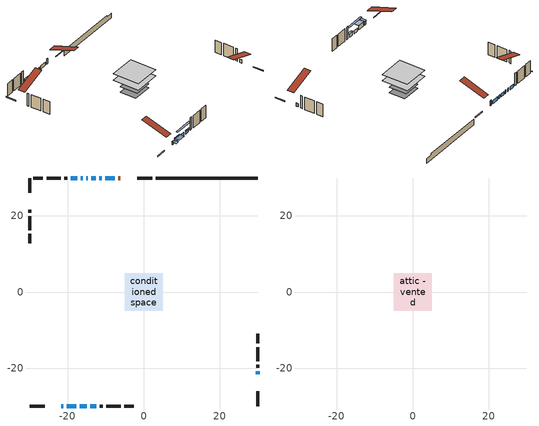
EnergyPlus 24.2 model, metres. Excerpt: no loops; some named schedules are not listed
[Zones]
conditioned space
 floor outside (Floor1 construction): -0.96,-0.96 -0.96,0.96 0.96,0.96 0.96,-0.96 z0.31
 floor outside (Floor3 construction): -0.46,-0.46 -0.46,0.46 0.46,0.46 0.46,-0.46 z0.31
 floor adiabatic (AdiabaticFloorConstruction): -4.95,-4.95 -4.95,4.95 4.95,4.95 4.95,-4.95 z2.75
 floor foundation (Slab1 construction): -3.66,-3.05 -3.66,3.05 3.66,3.05 3.66,-3.05 z-1.98
 floor foundation (Slab2 construction): -3.34,-3.34 -3.34,3.34 3.34,3.34 3.34,-3.34 z0
 wall outside (RimJoist1 construction): 2.19,29.94 -1.72,29.94 / -29.94,-29.94 -26.04,-29.94 / -29.94,29.94 -29.94,26.04 / 29.94,-29.94 29.94,-26.04 z0.31:0.61
 wall outside (AdiabaticWallConstruction 1): -6.11,29.94 -6.69,29.94 z0.31:2.34
 wall outside (AdiabaticWallConstruction): -7.61,29.94 -10.16,29.94 / -11.08,29.94 -11.63,29.94 / -12.55,29.94 -13.76,29.94 / -14.69,29.94 -15.12,29.94 / 29.94,-21.64 29.94,-20.79 / -16.76,-29.94 -14.97,-29.94 / -16.04,29.94 -16.52,29.94 / -17.45,29.94 -19.19,29.94 / -14.05,-29.94 -12.42,-29.94 z0.31:1.53; -21.64,-29.94 -21.1,-29.94 z0.31:1.4; -20.17,-29.94 -17.68,-29.94 z0.31:1.94
 wall outside (Wall1 construction): -20.12,29.94 -20.89,29.94 / -11.49,-29.94 -10.72,-29.94 / -29.94,21.64 -29.94,20.87 / 29.94,-19.86 29.94,-19.09 z0.31:5.19
 wall outside (Wall2 construction): -21.82,29.94 -25.53,29.94 / -9.79,-29.94 -6.08,-29.94 / -29.94,19.94 -29.94,16.23 / 29.94,-18.16 29.94,-14.45 z0.31:5.19
 wall outside (Wall3 construction): -26.46,29.94 -29.01,29.94 / -5.15,-29.94 -2.6,-29.94 / -29.94,15.3 -29.94,12.75 / 29.94,-13.52 29.94,-10.98 z0.31:5.19
 wall foundation (FoundationWall1 construction): 3.11,29.94,-1.98 3.11,29.94,0.31 27.25,29.94,0.31 27.25,29.94,-0.27 29.94,29.94,-0.27 29.94,29.94,-1.98
 window (WindowConstruction): -7.61,29.94 -10.16,29.94 z0.31:1.53
 window (WindowConstruction 6): -11.08,29.94 -11.62,29.94 z0.31:1.53
 window (WindowConstruction 7): -12.55,29.94 -13.76,29.94 z0.31:1.53
 window (WindowConstruction 9): -14.69,29.94 -15.11,29.94 z0.31:1.53
 window (WindowConstruction 10): 29.94,-21.64 29.94,-20.79 z0.31:1.53
 window (WindowConstruction 8): -21.64,-29.94 -21.1,-29.94 z0.31:1.4
 window (WindowConstruction 1): -20.17,-29.94 -17.68,-29.94 z0.31:1.93
 window (WindowConstruction 2): -16.75,-29.94 -14.97,-29.94 z0.31:1.53
 window (WindowConstruction 3): -16.04,29.94 -16.52,29.94 z0.31:1.53
 window (WindowConstruction 4): -17.45,29.94 -19.19,29.94 z0.31:1.53
 window (WindowConstruction 5): -14.05,-29.94 -12.42,-29.94 z0.31:1.53
 door (Door): -6.11,29.94 -6.69,29.94 z0.31:2.34
 ceiling adiabatic (AdiabaticFloorConstruction): 4.95,-4.95 4.95,4.95 -4.95,4.95 -4.95,-4.95 z2.75
attic - vented
 floor to conditioned space (Floor4 construction Reversed): -4.95,-4.95 -4.95,4.95 4.95,4.95 4.95,-4.95 z5.19
 roof outside (Roof1 construction): -5.18,29.94,5.19 -5.18,20.3,8.4 -2.64,20.3,8.4 -2.64,29.94,5.19; -22.57,-29.94,5.19 -22.57,-20.3,8.4 -25.11,-20.3,8.4 -25.11,-29.94,5.19; -29.94,22.57,5.19 -20.3,22.57,8.4 -20.3,25.11,8.4 -29.94,25.11,5.19; 29.94,-22.57,5.19 20.3,-22.57,8.4 20.3,-25.11,8.4 29.94,-25.11,5.19
shading: -20.8,-29.94 -21.94,-29.94 -21.94,-31.76 -20.8,-31.76 z1.7; -17.48,-29.94 -20.38,-29.94 -20.38,-31.76 -17.48,-31.76 z2.14; -12.27,-29.94 -19.46,-29.94 -19.46,-30.55 -12.27,-30.55 z4.24; -12.22,-29.94 -14.25,-29.94 -14.25,-30.55 -12.22,-30.55 z1.73
[Building]
Building 1: Terrain=Suburbs
[Site:Location]
London AP_ON: Latitude {deg}=43.03; Longitude {deg}=-81.15; Time Zone {hr}=-5; Elevation {m}=278; Keep Site Location Information=Yes
[Site:GroundTemperature:Shallow]
3.98693, 1.93205, 1.76749, 2.74264, 6.6573, 10.5537, 13.9317, 16.0716, 16.2534, 14.513, 11.2211, 7.44421
[Site:WaterMainsTemperature]
Calculation Method=Schedule; Temperature Schedule=mains temperature schedule
[Material] Roughness=Rough; Thermal Absorptance=0.9
Name | Thickness {m} | Conductivity {W/m-K} | Density {kg/m3} | Specific Heat {J/kg-K} | Solar Absorptance | Visible Absorptance
asphalt or fiberglass shingles | 0.00635 | 0.162714 | 1121.4 | 1465.45 | 0.4 | 0.4
ceiling loosefill ins | 0.169333 | 0.0480833 | 16.02 | 1046.75 | 0.7 | 0.7
ceiling stud and cavity | 0.1397 | 0.450772 | 65.682 | 1177.47 | 0.7 | 0.7
concrete 4.0 in. | 0.1016 | 1.803125 | 2242.8 | 837.4 | 0.7 | 0.7
concrete 8.0 in. | 0.2032 | 1.803125 | 2242.8 | 837.4 | 0.7 | 0.7
door material | 0.04445 | 0.053851 | 512.64 | 1214.23 | 0.7 | 0.7
exterior vertical ins | 0.0460229 | 0.029427 | 32.04 | 1214.23 | 0.7 | 0.7
floor covering | 0.0127 | 0.0433444 | 54.468 | 1339.84 | 0.6 | 0.6
floor rigid ins | 0.051816 | 0.029427 | 32.04 | 1214.23 | 0.7 | 0.7
floor rigid ins 1; wall rigid ins | 0.512978 | 0.029427 | 32.04 | 1214.23 | 0.7 | 0.7
floor stud and cavity | 0.1397 | 0.328933 | 92.3553 | 1139.71 | 0.7 | 0.7
floor stud and cavity 1 | 0.1397 | 0.35546 | 92.3553 | 1139.71 | 0.7 | 0.7
floor stud and cavity 2 | 0.1397 | 1.75129 | 37.0049 | 1207.88 | 0.7 | 0.7
furniture material conditioned space 1 | 0.1524 | 0.115458 | 640.8 | 1214.23 | 0.6 | 0.6
gypsum board | 0.0127 | 0.160291 | 801 | 837.4 | 0.6 | 0.6
gypsum board 1 | 0.0127 | 0.160291 | 801 | 837.4 | 0.7 | 0.7
osb sheathing 0.5 in. | 0.0127 | 0.115458 | 512.64 | 1214.23 | 0.7 | 0.7
osb sheathing 0.75 in. | 0.01905 | 0.115458 | 512.64 | 1214.23 | 0.7 | 0.7
osb sheathing 2.0 in. | 0.0508 | 0.115458 | 512.64 | 1214.23 | 0.7 | 0.7
rim joist stud and cavity | 0.0508 | 0.0485217 | 125.044 | 1163.47 | 0.6 | 0.6
wall stud and cavity | 0.1397 | 0.101068 | 139.0536 | 1170.24 | 0.7 | 0.7
wall stud and cavity 1 | 0.1397 | 0.0822159 | 139.0536 | 1170.24 | 0.7 | 0.7
wall stud and cavity 2 | 0.1397 | 0.0918269 | 139.0536 | 1170.24 | 0.7 | 0.7
wall stud and cavity 3 | 0.0889 | 0.380278 | 52.3479 | 1209.89 | 0.7 | 0.7
wall stud and cavity 4 | 0.0889 | 0.391764 | 83.0341 | 1211.67 | 0.7 | 0.7
wood siding | 0.0254 | 0.102417 | 544.68 | 1172.36 | 0.4 | 0.4
wood siding 1; wood siding 2; wood siding 3 | 0.0254 | 0.102417 | 544.68 | 1172.36 | 0.7 | 0.7
[WindowMaterial:SimpleGlazingSystem]
Name | U-Factor {W/m2-K} | Solar Heat Gain Coefficient
WindowMaterial | 6.51891 | 0.81
WindowMaterial 1 | 3.296079 | 0.7
WindowMaterial 2 | 3.30346 | 0.65
WindowMaterial 3 | 3.30573 | 0.61
WindowMaterial 4 | 3.298918 | 0.68
WindowMaterial 5 | 3.304596 | 0.64
WindowMaterial 6 | 3.30573 | 0.62
WindowMaterial 7 | 3.30232 | 0.66
WindowMaterial 8 | 2.824805 | 0.11
WindowMaterial 9 | 3.30914 | 0.59
[Construction]
AdiabaticFloorConstruction: floor stud and cavity 2, floor rigid ins 1, osb sheathing 0.75 in., floor covering
AdiabaticWallConstruction: wood siding 2, wall rigid ins, wall stud and cavity 3, gypsum board
AdiabaticWallConstruction 1: wood siding 3, wall rigid ins, wall stud and cavity 3, gypsum board
Door: door material
Floor1 construction: floor stud and cavity, floor rigid ins, osb sheathing 0.75 in., floor covering
Floor3 construction: floor stud and cavity 1, floor rigid ins, osb sheathing 0.75 in., floor covering
Floor4 construction Reversed: gypsum board, ceiling stud and cavity, ceiling loosefill ins
FoundationWall1 construction: concrete 8.0 in., gypsum board 1
furniture construction conditioned space 1: furniture material conditioned space 1
PartitionWallConstruction: gypsum board, wall stud and cavity 4, gypsum board
RimJoist1 construction: wood siding 1, osb sheathing 2.0 in., rim joist stud and cavity
Roof1 construction: asphalt or fiberglass shingles
Slab1 construction; Slab2 construction: concrete 4.0 in.
Wall1 construction: wood siding, osb sheathing 0.5 in., wall stud and cavity, gypsum board
Wall2 construction: wood siding, osb sheathing 0.5 in., wall stud and cavity 1, gypsum board
Wall3 construction: wood siding, osb sheathing 0.5 in., wall stud and cavity 2, gypsum board
WindowConstruction: WindowMaterial
WindowConstruction 1: WindowMaterial 1
WindowConstruction 10; WindowConstruction 9: WindowMaterial 9
WindowConstruction 2: WindowMaterial 2
WindowConstruction 3: WindowMaterial 3
WindowConstruction 4: WindowMaterial 4
WindowConstruction 5: WindowMaterial 5
WindowConstruction 6: WindowMaterial 6
WindowConstruction 7: WindowMaterial 7
WindowConstruction 8: WindowMaterial 8
[Zone] Multiplier=1; Part of Total Floor Area=Yes
Name | Volume {m3}
attic - vented | 51.1001
conditioned space | 494.3
[Space]
Name | Zone | Volume {m3}
attic - vented 1 | attic - vented | 51.1001
conditioned space 1 | conditioned space | 494.3
[ZoneInfiltration:EffectiveLeakageArea]
infil attic - vented 1: Zone or Space=attic - vented 1; Schedule=Always On Discrete; Effective Air Leakage Area {cm2}=4274.62; Stack Coefficient=0.000223454; Wind Coefficient=1.00998e-05
[ZoneMixing]
whole house fan mix: Zone or Space=attic - vented; Schedule=Always On Continuous; Design Flow Rate Calculation Method=Flow/Zone; Design Flow Rate {m3/s}=0; Source Zone or Space=conditioned space
[SurfaceProperty:ExposedFoundationPerimeter] Exposed Perimeter Calculation Method=TotalExposedPerimeter
Name | Total Exposed Perimeter {m}
Slab1 | 26.822
Slab2 | 19.507
[InternalMass] Zone or ZoneList=conditioned space; Space or SpaceList=conditioned space 1
Name | Construction | Surface Area {m2}
furniture mass conditioned space 1 | furniture construction conditioned space 1 | 76.6958
partition wall mass | PartitionWallConstruction | 191.739
[Lights]
interior lighting: Zone or ZoneList or Space or SpaceList=conditioned space 1; Schedule=interior lighting schedule; Design Level Calculation Method=LightingLevel; Lighting Level {W}=343.2; Return Air Fraction=0; Fraction Radiant=0.6; Fraction Visible=0.2; Fraction Replaceable=1
[People]
occupants: Zone or ZoneList or Space or SpaceList=conditioned space 1; Number of People Schedule=occupants schedule; Number of People Calculation Method=People; Number of People=3; Fraction Radiant=0.314171; Sensible Heat Fraction=0.56303; Activity Level Schedule=occupants activity schedule; Carbon Dioxide Generation Rate {m3/s-W}=0; Enable ASHRAE 55 Comfort Warnings=No; Mean Radiant Temperature Calculation Type=EnclosureAveraged
[ElectricEquipment] Zone or ZoneList or Space or SpaceList=conditioned space 1; Design Level Calculation Method=EquipmentLevel
Name | Schedule | Design Level {W} | Fraction Latent | Fraction Radiant | Fraction Lost
clothes dryer | clothes dryer schedule | 140.772 | 0.015 | 0.081 | 0.85
clothes washer | clothes washer schedule | 32.1985 | 0.03 | 0.162 | 0.7
cooking range | cooking range schedule | 215.147 | 0.08 | 0.432 | 0.2
dishwasher | dishwasher schedule | 66.8632 | 0.3 | 0.18 | 0.4
fridge | fridge schedule | 72.9452 | 0 | 0.6 | 0
mech vent house fan | mech vent house fan schedule | 0.95 | 0 | 0 | 1
mech vent house fan cfis | mech vent house fan cfis schedule | 0 | 0 | 0 | 0
misc plug loads | misc plug loads schedule | 494.7 | 0.045 | 0.513 | 0.1
whole house fan | Always On Discrete | 0 | 0 | 0 | 1
[OtherEquipment] Zone or ZoneList or Space or SpaceList=conditioned space 1; Design Level Calculation Method=EquipmentLevel
Name | Fuel Type | Schedule | Design Level {W} | Fraction Latent | Fraction Radiant | Fraction Lost
clothes dryer 1 | Electricity | clothes dryer schedule | 0 | 0.015 | 0.081 | 0.85
cooking range 1 | Electricity | cooking range schedule | 0 | 0.08 | 0.432 | 0.2
general water use latent | None | general water use schedule | 62.594 | 1 | 0 | 0
general water use sensible | None | general water use schedule | -61.6891 | 0 | 0.6 | 0
mech vent house fan latent load | None | Always On Discrete | 0 | 1 | 0 | 0
mech vent house fan sensible load | None | Always On Discrete | 0 | 0 | 0 | 0
water heater energy adjustment1 | NaturalGas | Always On Discrete | 0.01 | 0 | 0 | 1
[ZoneInfiltration:DesignFlowRate] Zone or ZoneList or Space or SpaceList=conditioned space 1; Schedule=Always On Discrete; Design Flow Rate Calculation Method=Flow/Zone; Design Flow Rate {m3/s}=0
infil flow; natural vent flow; whole house fan flow
[AvailabilityManager:Scheduled]
central ac and furnace airloop Availability Manager: Schedule=Always On Discrete
[Foundation:Kiva] Initial Indoor Air Temperature {C}=18; Wall Depth Below Slab {m}=0.2032
Name | Wall Height Above Grade {m} | Custom Block Material Name 1 | Custom Block Depth 1 {m} | Custom Block X Position 1 {m} | Custom Block Z Position 1 {m}
Foundation Kiva 1 | 0.309982 | exterior vertical ins | 2.28999 | 0.2159 | 0
Foundation Kiva 2 | 0.1016
[Foundation:Kiva:Settings]
Soil Conductivity {W/m-K}=0.849921; Soil Density {kg/m3}=1842.3; Soil Specific Heat {J/kg-K}=418.7; Ground Solar Absorptivity=0.9; Ground Thermal Absorptivity=0.9; Ground Surface Roughness {m}=0.03; Far-Field Width {m}=40; Deep-Ground Boundary Condition=ZeroFlux; Deep-Ground Depth {m}=40; Minimum Cell Dimension {m}=0.2; Maximum Cell Growth Coefficient=3; Simulation Timestep=Timestep
[Exterior:Lights]
exterior lighting: Schedule=exterior lighting schedule; Design Level {W}=75.6
[EnergyManagementSystem:GlobalVariable]
central_ac_and_furnace_airloop_Fan_RTF
infil_program_Qfan
infil_program_Qinf
natural_vent_program_Qnv
natural_vent_program_Qwhf
[EnergyManagementSystem:Sensor]
Name | Output:Variable or Output:Meter Index Key | Output:Variable or Output:Meter
airflow_gain | infil flow | Infiltration Sensible Heat Gain Energy
airflow_gain_1 | natural vent flow | Infiltration Sensible Heat Gain Energy
airflow_gain_2 | whole house fan flow | Infiltration Sensible Heat Gain Energy
airflow_loss | infil flow | Infiltration Sensible Heat Loss Energy
airflow_loss_1 | natural vent flow | Infiltration Sensible Heat Loss Energy
airflow_loss_2 | whole house fan flow | Infiltration Sensible Heat Loss Energy
clg_load_cond |  | Cooling:EnergyTransfer:Zone:CONDITIONED SPACE
clg_sp_s; clg_sp_s_1 | cooling setpoint | Schedule Value
clothes_dryer_exhaust_0_sch_s | clothes dryer exhaust 0 schedule | Schedule Value
cool_season | cooling season schedule | Schedule Value
htg_load_cond |  | Heating:EnergyTransfer:Zone:CONDITIONED SPACE
htg_sp_s; htg_sp_s_1 | heating setpoint | Schedule Value
ig_ee_conv | clothes dryer | Electric Equipment Convective Heating Energy
ig_ee_conv_2 | cooking range | Electric Equipment Convective Heating Energy
ig_ee_conv_4 | fridge | Electric Equipment Convective Heating Energy
ig_ee_conv_5 | misc plug loads | Electric Equipment Convective Heating Energy
ig_ee_conv_6 | whole house fan | Electric Equipment Convective Heating Energy
ig_ee_rad | clothes dryer | Electric Equipment Radiant Heating Energy
ig_ee_rad_2 | cooking range | Electric Equipment Radiant Heating Energy
ig_ee_rad_4 | fridge | Electric Equipment Radiant Heating Energy
ig_ee_rad_5 | misc plug loads | Electric Equipment Radiant Heating Energy
ig_ee_rad_6 | whole house fan | Electric Equipment Radiant Heating Energy
ig_lgt_conv | interior lighting | Lights Convective Heating Energy
ig_lgt_rad | interior lighting | Lights Radiant Heating Energy
ig_lgt_vis | interior lighting | Lights Visible Radiation Heating Energy
ig_oe_conv | clothes dryer 1 | Other Equipment Convective Heating Energy
ig_oe_conv_1 | cooking range 1 | Other Equipment Convective Heating Energy
ig_oe_conv_2 | general water use latent | Other Equipment Convective Heating Energy
ig_oe_conv_3 | general water use sensible | Other Equipment Convective Heating Energy
ig_oe_conv_4 | water heater energy adjustment1 | Other Equipment Convective Heating Energy
ig_oe_rad | clothes dryer 1 | Other Equipment Radiant Heating Energy
ig_oe_rad_1 | cooking range 1 | Other Equipment Radiant Heating Energy
ig_oe_rad_2 | general water use latent | Other Equipment Radiant Heating Energy
ig_oe_rad_3 | general water use sensible | Other Equipment Radiant Heating Energy
ig_oe_rad_4 | water heater energy adjustment1 | Other Equipment Radiant Heating Energy
ig_ppl_conv | occupants | People Convective Heating Energy
ig_ppl_rad | occupants | People Radiant Heating Energy
im_conv | furniture mass conditioned space 1 | Surface Inside Face Convection Heat Gain Energy
im_conv_1 | partition wall mass | Surface Inside Face Convection Heat Gain Energy
im_ig | furniture mass conditioned space 1 | Surface Inside Face Internal Gains Radiation Heat Gain Energy
im_ig_1 | partition wall mass | Surface Inside Face Internal Gains Radiation Heat Gain Energy
im_lgt | furniture mass conditioned space 1 | Surface Inside Face Lights Radiation Heat Gain Energy
im_lgt_1 | partition wall mass | Surface Inside Face Lights Radiation Heat Gain Energy
im_sol | furniture mass conditioned space 1 | Surface Inside Face Solar Radiation Heat Gain Energy
im_sol_1 | partition wall mass | Surface Inside Face Solar Radiation Heat Gain Energy
im_surf | furniture mass conditioned space 1 | Surface Inside Face Net Surface Thermal Radiation Heat Gain Energy
im_surf_1 | partition wall mass | Surface Inside Face Net Surface Thermal Radiation Heat Gain Energy
mv_conv | mech vent house fan | Electric Equipment Convective Heating Energy
mv_conv_1 | mech vent house fan cfis | Electric Equipment Convective Heating Energy
mv_conv_2 | mech vent house fan latent load | Other Equipment Convective Heating Energy
mv_conv_3 | mech vent house fan sensible load | Other Equipment Convective Heating Energy
mv_rad | mech vent house fan | Electric Equipment Radiant Heating Energy
mv_rad_1 | mech vent house fan cfis | Electric Equipment Radiant Heating Energy
mv_rad_2 | mech vent house fan latent load | Other Equipment Radiant Heating Energy
mv_rad_3 | mech vent house fan sensible load | Other Equipment Radiant Heating Energy
natural_vent_s | natural vent schedule | Schedule Value
out_pb_s |  | Site Outdoor Air Barometric Pressure
out_wt_s |  | Site Outdoor Air Humidity Ratio
site_vw_s |  | Site Wind Speed
ss_back_out | Window1 | Surface Window Shortwave from Zone Back Out Window Heat Transfer Rate
ss_back_out_1 | Window10 | Surface Window Shortwave from Zone Back Out Window Heat Transfer Rate
ss_back_out_10 | Window8 | Surface Window Shortwave from Zone Back Out Window Heat Transfer Rate
ss_back_out_2 | Window11 | Surface Window Shortwave from Zone Back Out Window Heat Transfer Rate
ss_back_out_3 | Window12 | Surface Window Shortwave from Zone Back Out Window Heat Transfer Rate
ss_back_out_4 | Window13 | Surface Window Shortwave from Zone Back Out Window Heat Transfer Rate
ss_back_out_5 | Window2 | Surface Window Shortwave from Zone Back Out Window Heat Transfer Rate
ss_back_out_6 | Window3 | Surface Window Shortwave from Zone Back Out Window Heat Transfer Rate
ss_back_out_7 | Window4 | Surface Window Shortwave from Zone Back Out Window Heat Transfer Rate
ss_back_out_8 | Window6 | Surface Window Shortwave from Zone Back Out Window Heat Transfer Rate
ss_back_out_9 | Window7 | Surface Window Shortwave from Zone Back Out Window Heat Transfer Rate
ss_conv | Door1 | Surface Inside Face Convection Heat Gain Energy
ss_conv_1 | Window1 | Surface Inside Face Convection Heat Gain Energy
ss_conv_10 | Window7 | Surface Inside Face Convection Heat Gain Energy
ss_conv_11 | Window8 | Surface Inside Face Convection Heat Gain Energy
ss_conv_2 | Window10 | Surface Inside Face Convection Heat Gain Energy
ss_conv_3 | Window11 | Surface Inside Face Convection Heat Gain Energy
ss_conv_4 | Window12 | Surface Inside Face Convection Heat Gain Energy
ss_conv_5 | Window13 | Surface Inside Face Convection Heat Gain Energy
ss_conv_6 | Window2 | Surface Inside Face Convection Heat Gain Energy
ss_conv_7 | Window3 | Surface Inside Face Convection Heat Gain Energy
ss_conv_8 | Window4 | Surface Inside Face Convection Heat Gain Energy
ss_conv_9 | Window6 | Surface Inside Face Convection Heat Gain Energy
ss_ig | Door1 | Surface Inside Face Internal Gains Radiation Heat Gain Energy
ss_ig_1 | Window1 | Surface Inside Face Internal Gains Radiation Heat Gain Energy
ss_ig_10 | Window7 | Surface Inside Face Internal Gains Radiation Heat Gain Energy
ss_ig_11 | Window8 | Surface Inside Face Internal Gains Radiation Heat Gain Energy
ss_ig_2 | Window10 | Surface Inside Face Internal Gains Radiation Heat Gain Energy
ss_ig_3 | Window11 | Surface Inside Face Internal Gains Radiation Heat Gain Energy
ss_ig_4 | Window12 | Surface Inside Face Internal Gains Radiation Heat Gain Energy
ss_ig_5 | Window13 | Surface Inside Face Internal Gains Radiation Heat Gain Energy
ss_ig_6 | Window2 | Surface Inside Face Internal Gains Radiation Heat Gain Energy
ss_ig_7 | Window3 | Surface Inside Face Internal Gains Radiation Heat Gain Energy
ss_ig_8 | Window4 | Surface Inside Face Internal Gains Radiation Heat Gain Energy
ss_ig_9 | Window6 | Surface Inside Face Internal Gains Radiation Heat Gain Energy
ss_lgt | Door1 | Surface Inside Face Lights Radiation Heat Gain Energy
ss_sol | Door1 | Surface Inside Face Solar Radiation Heat Gain Energy
ss_surf | Door1 | Surface Inside Face Net Surface Thermal Radiation Heat Gain Energy
ss_surf_1 | Window1 | Surface Inside Face Net Surface Thermal Radiation Heat Gain Energy
ss_surf_10 | Window7 | Surface Inside Face Net Surface Thermal Radiation Heat Gain Energy
ss_surf_11 | Window8 | Surface Inside Face Net Surface Thermal Radiation Heat Gain Energy
ss_surf_2 | Window10 | Surface Inside Face Net Surface Thermal Radiation Heat Gain Energy
ss_surf_3 | Window11 | Surface Inside Face Net Surface Thermal Radiation Heat Gain Energy
ss_surf_4 | Window12 | Surface Inside Face Net Surface Thermal Radiation Heat Gain Energy
ss_surf_5 | Window13 | Surface Inside Face Net Surface Thermal Radiation Heat Gain Energy
ss_surf_6 | Window2 | Surface Inside Face Net Surface Thermal Radiation Heat Gain Energy
ss_surf_7 | Window3 | Surface Inside Face Net Surface Thermal Radiation Heat Gain Energy
ss_surf_8 | Window4 | Surface Inside Face Net Surface Thermal Radiation Heat Gain Energy
ss_surf_9 | Window6 | Surface Inside Face Net Surface Thermal Radiation Heat Gain Energy
ss_trans_in | Window1 | Surface Window Transmitted Solar Radiation Rate
ss_trans_in_1 | Window10 | Surface Window Transmitted Solar Radiation Rate
ss_trans_in_10 | Window8 | Surface Window Transmitted Solar Radiation Rate
ss_trans_in_2 | Window11 | Surface Window Transmitted Solar Radiation Rate
ss_trans_in_3 | Window12 | Surface Window Transmitted Solar Radiation Rate
ss_trans_in_4 | Window13 | Surface Window Transmitted Solar Radiation Rate
ss_trans_in_5 | Window2 | Surface Window Transmitted Solar Radiation Rate
ss_trans_in_6 | Window3 | Surface Window Transmitted Solar Radiation Rate
ss_trans_in_7 | Window4 | Surface Window Transmitted Solar Radiation Rate
ss_trans_in_8 | Window6 | Surface Window Transmitted Solar Radiation Rate
ss_trans_in_9 | Window7 | Surface Window Transmitted Solar Radiation Rate
ss_trans_out | Window1 | Surface Inside Face Initial Transmitted Diffuse Transmitted Out Window Solar Radiation Rate
ss_trans_out_1 | Window10 | Surface Inside Face Initial Transmitted Diffuse Transmitted Out Window Solar Radiation Rate
ss_trans_out_10 | Window8 | Surface Inside Face Initial Transmitted Diffuse Transmitted Out Window Solar Radiation Rate
ss_trans_out_2 | Window11 | Surface Inside Face Initial Transmitted Diffuse Transmitted Out Window Solar Radiation Rate
ss_trans_out_3 | Window12 | Surface Inside Face Initial Transmitted Diffuse Transmitted Out Window Solar Radiation Rate
ss_trans_out_4 | Window13 | Surface Inside Face Initial Transmitted Diffuse Transmitted Out Window Solar Radiation Rate
ss_trans_out_5 | Window2 | Surface Inside Face Initial Transmitted Diffuse Transmitted Out Window Solar Radiation Rate
ss_trans_out_6 | Window3 | Surface Inside Face Initial Transmitted Diffuse Transmitted Out Window Solar Radiation Rate
ss_trans_out_7 | Window4 | Surface Inside Face Initial Transmitted Diffuse Transmitted Out Window Solar Radiation Rate
ss_trans_out_8 | Window6 | Surface Inside Face Initial Transmitted Diffuse Transmitted Out Window Solar Radiation Rate
ss_trans_out_9 | Window7 | Surface Inside Face Initial Transmitted Diffuse Transmitted Out Window Solar Radiation Rate
s_conv | Floor1 | Surface Inside Face Convection Heat Gain Energy
s_conv_1 | Floor3 | Surface Inside Face Convection Heat Gain Energy
s_conv_10 | Slab1 | Surface Inside Face Convection Heat Gain Energy
s_conv_11 | Slab2 | Surface Inside Face Convection Heat Gain Energy
s_conv_12 | Wall1:0 | Surface Inside Face Convection Heat Gain Energy
s_conv_13 | Wall1:180 | Surface Inside Face Convection Heat Gain Energy
s_conv_14 | Wall1:270 | Surface Inside Face Convection Heat Gain Energy
s_conv_15 | Wall1:90 | Surface Inside Face Convection Heat Gain Energy
s_conv_16 | Wall2:0 | Surface Inside Face Convection Heat Gain Energy
s_conv_17 | Wall2:180 | Surface Inside Face Convection Heat Gain Energy
s_conv_18 | Wall2:270 | Surface Inside Face Convection Heat Gain Energy
s_conv_19 | Wall2:90 | Surface Inside Face Convection Heat Gain Energy
s_conv_2 | Floor4 | Surface Inside Face Convection Heat Gain Energy
s_conv_20 | Wall3:0 | Surface Inside Face Convection Heat Gain Energy
s_conv_21 | Wall3:180 | Surface Inside Face Convection Heat Gain Energy
s_conv_22 | Wall3:270 | Surface Inside Face Convection Heat Gain Energy
s_conv_23 | Wall3:90 | Surface Inside Face Convection Heat Gain Energy
s_conv_3 | FoundationWall1 | Surface Inside Face Convection Heat Gain Energy
s_conv_4 | inferred conditioned ceiling | Surface Inside Face Convection Heat Gain Energy
s_conv_5 | inferred conditioned floor | Surface Inside Face Convection Heat Gain Energy
s_conv_6 | RimJoist1:0 | Surface Inside Face Convection Heat Gain Energy
s_conv_7 | RimJoist1:180 | Surface Inside Face Convection Heat Gain Energy
s_conv_8 | RimJoist1:270 | Surface Inside Face Convection Heat Gain Energy
s_conv_9 | RimJoist1:90 | Surface Inside Face Convection Heat Gain Energy
s_ig | Floor1 | Surface Inside Face Internal Gains Radiation Heat Gain Energy
s_ig_1 | Floor3 | Surface Inside Face Internal Gains Radiation Heat Gain Energy
s_ig_10 | Slab1 | Surface Inside Face Internal Gains Radiation Heat Gain Energy
s_ig_11 | Slab2 | Surface Inside Face Internal Gains Radiation Heat Gain Energy
s_ig_12 | Wall1:0 | Surface Inside Face Internal Gains Radiation Heat Gain Energy
s_ig_13 | Wall1:180 | Surface Inside Face Internal Gains Radiation Heat Gain Energy
s_ig_14 | Wall1:270 | Surface Inside Face Internal Gains Radiation Heat Gain Energy
